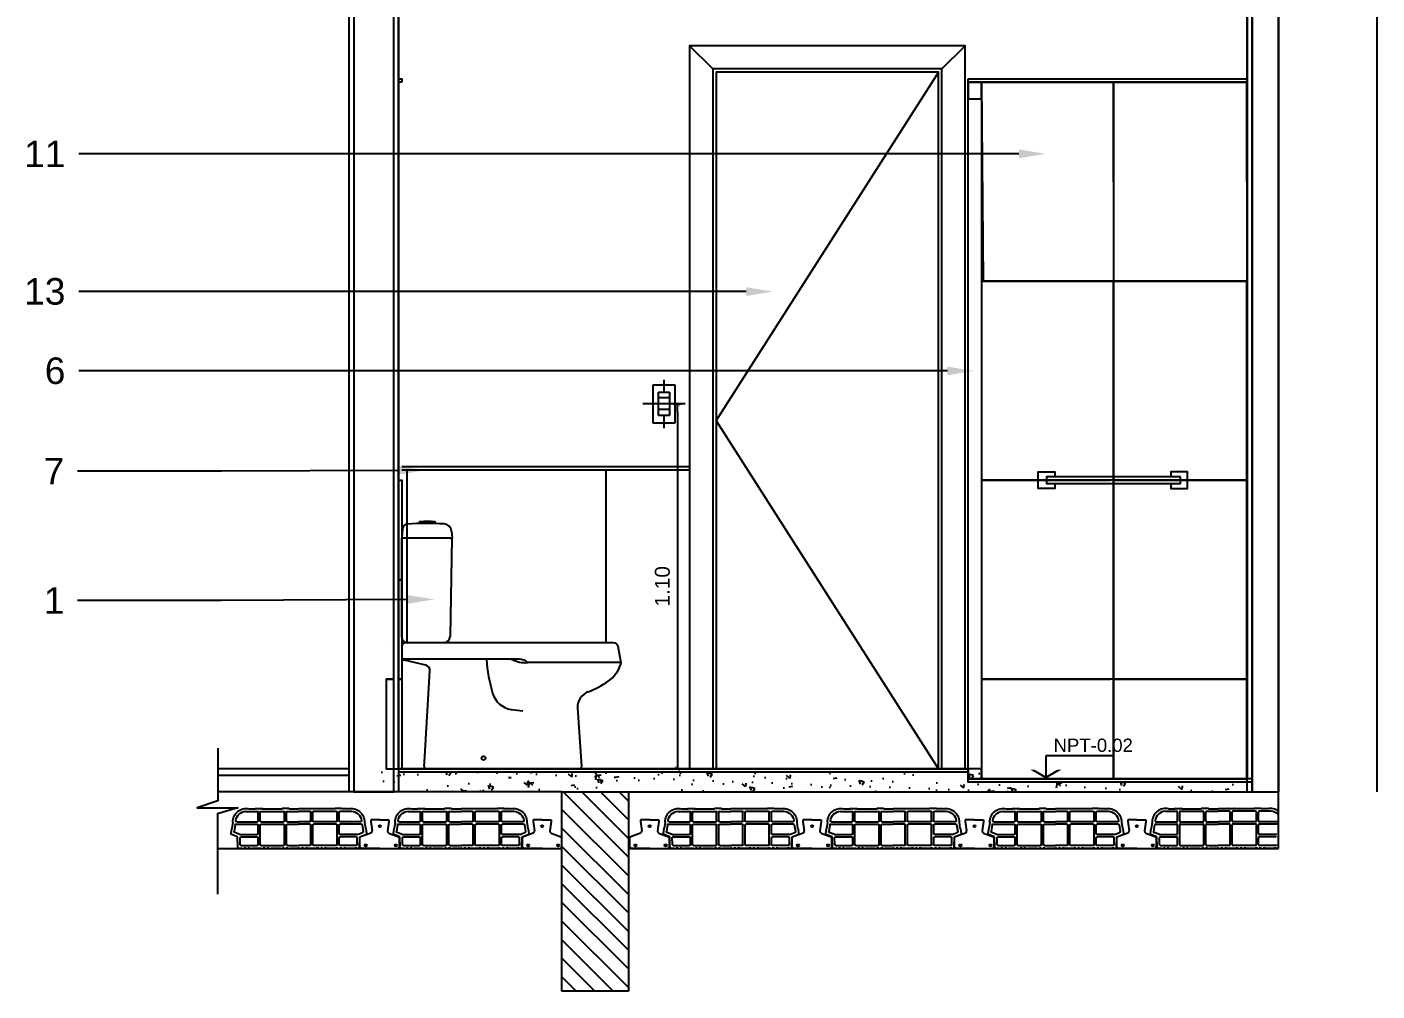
# Model space of a CAD drawing. Header units: metres. Extents: x 198 to 412, y -54 to 17.
# Drawn here: x 249.593 to 253.662, y -14.779 to -11.872 of the extents above; entities that cross this region are included whole.
import ezdxf
from ezdxf import colors
from ezdxf.entities.mleader import LeaderData, LeaderLine
from ezdxf.math import Vec2, Vec3

# ---------------------------------------------------------------- set-up
doc = ezdxf.new("R2010")
doc.units = ezdxf.units.M
doc.header["$LTSCALE"] = 10
doc.linetypes.add('DASHED2', pattern=[0.375, 0.25, -0.125])
doc.linetypes.add('HIDDEN', pattern=[0.375, 0.25, -0.125])
for name, color, linetype in [('01', 1, 'Continuous'), ('02', 2, 'Continuous'), ('1_MUROS', 6, 'Continuous'), ('25-TXT', 2, 'Continuous'), ('A- Hatch Hormigon', 255, 'Continuous'), ('A-ABERTURAS', 2, 'Continuous'), ('A-MUROS', 6, 'Continuous'), ('A-PISOS', 1, 'Continuous'), ('A-Revoques', 1, 'Continuous'), ('A-TEXTOS', 2, 'Continuous'), ('Corte t', 2, 'Continuous'), ('ELECTRICIDAD-P-T', 8, 'HIDDEN'), ('HT-253', 253, 'Continuous'), ('Losa rap sapito', 251, 'Continuous'), ('piso', 1, 'Continuous'), ('Sanitarios', 2, 'Continuous'), ('TCOTA', 1, 'Continuous'), ('TM-REVEST', 252, 'Continuous'), ('TM-REVOQUE', 2, 'Continuous')]:
    doc.layers.add(name, color=color, linetype=linetype)
doc.styles.add('ARIAL', font='arial.ttf')
doc.dimstyles.new('ST-COTA-25', dxfattribs={"dimscale": 0.25, "dimtxt": 0.18, "dimasz": 0.1, "dimexe": 0.18, "dimexo": 0.0625, "dimgap": 0.09, "dimtad": 1, "dimzin": 4, "dimdsep": 46, "dimtxsty": 'ARIAL', "dimblk1": 'COTA_N', "dimblk2": 'COTA_N', "dimsah": 1, "dimcen": 0.09, "dimclrd": 8, "dimclre": 8, "dimclrt": 1, "dimadec": 0, "dimazin": 0, "dimtfac": 1, "dimtix": 1, "dimtmove": 0, "dimatfit": 3, "dimldrblk": 'COTA_N', "dimfxl": 0.18, "dimtolj": 1, "dimtzin": 0, "dimarcsym": 0})

# ---------------------------------------------------------------- blocks, each defined once
blk = doc.blocks.new('VIGUETA NUEVA')
at = {"layer": '02'}
for p, q in [((852.3054, 1549.6661), (852.2767, 1549.6661)), ((852.2767, 1549.6661), (852.2767, 1549.6611)), ((852.2767, 1549.6611), (852.2809, 1549.6312)), ((852.3054, 1549.6661), (852.3342, 1549.6661)), ((852.3342, 1549.6611), (852.3299, 1549.6312)), ((852.3342, 1549.6661), (852.3342, 1549.6611)), ((852.2769, 1549.6243), (852.2429, 1549.6111)), ((852.2429, 1549.5811), (852.2429, 1549.6111)), ((852.3339, 1549.6243), (852.3679, 1549.6111)), ((852.3679, 1549.5811), (852.3679, 1549.6111)), ((852.2429, 1549.5811), (852.2479, 1549.5761)), ((852.3054, 1549.5761), (852.2479, 1549.5761)), ((852.3054, 1549.5761), (852.3629, 1549.5761)), ((852.3679, 1549.5811), (852.3629, 1549.5761))]:
    blk.add_line(p, q, dxfattribs=at)
for centre, start, end in [((852.2739, 1549.6307), 294.8533, 4.4381), ((852.3369, 1549.6307), 175.5619, 245.1467)]:
    blk.add_arc(centre, 0.00704, start, end, dxfattribs=at)
blk = doc.blocks.new('VIGUETA NUEVA1')
at = {"layer": 'piso'}
for centre in [(0, -0.02), (-0.0444, -0.0805), (0.0504, -0.0805)]:
    blk.add_circle(centre, 0.00324, dxfattribs=at)
at = {"layer": '1_MUROS'}
blk.add_blockref('VIGUETA NUEVA', (-852.3054, -1549.6661), dxfattribs=at)
blk = doc.blocks.new('Losa rap zapito')
at = {"layer": 'Losa rap sapito'}
for p, q in [((283.7813, -291.7641), (283.8003, -291.7641)), ((283.8012, -291.7632), (283.8205, -291.7632)), ((283.8215, -291.7641), (283.8806, -291.7641)), ((283.9008, -291.7632), (283.8815, -291.7632)), ((283.9018, -291.7641), (283.9304, -291.7641)), ((283.959, -291.7641), (283.9304, -291.7641)), ((283.9599, -291.7632), (283.9792, -291.7632)), ((284.0393, -291.7641), (283.9802, -291.7641)), ((284.0595, -291.7632), (284.0402, -291.7632)), ((284.0795, -291.7641), (284.0605, -291.7641)), ((283.732, -291.8042), (283.7293, -291.8235)), ((283.7422, -291.8103), (283.8051, -291.8103)), ((283.7437, -291.8035), (283.8051, -291.8035)), ((283.7534, -291.8103), (283.8051, -291.8103)), ((283.7711, -291.7719), (283.8051, -291.7719)), ((283.808, -291.8006), (283.808, -291.7747)), ((283.8147, -291.8006), (283.8147, -291.7747)), ((283.8176, -291.7719), (283.8844, -291.7719)), ((283.8176, -291.8035), (283.8844, -291.8035)), ((283.8176, -291.8103), (283.8844, -291.8103)), ((283.8873, -291.8006), (283.8873, -291.7747)), ((283.8941, -291.8006), (283.8941, -291.7747)), ((283.897, -291.7719), (283.9304, -291.7719)), ((283.897, -291.8035), (283.9304, -291.8035)), ((283.897, -291.8103), (283.9304, -291.8103)), ((283.9638, -291.7719), (283.9304, -291.7719)), ((283.9638, -291.8035), (283.9304, -291.8035)), ((283.9638, -291.8103), (283.9304, -291.8103)), ((283.9667, -291.8006), (283.9667, -291.7747)), ((283.9734, -291.8006), (283.9734, -291.7747)), ((284.0431, -291.7719), (283.9763, -291.7719)), ((284.0431, -291.8035), (283.9763, -291.8035)), ((284.0431, -291.8103), (283.9763, -291.8103)), ((284.046, -291.8006), (284.046, -291.7747)), ((284.0527, -291.8006), (284.0527, -291.7747)), ((284.0896, -291.7719), (284.0556, -291.7719)), ((284.117, -291.8035), (284.0556, -291.8035)), ((284.1186, -291.8103), (284.0556, -291.8103)), ((284.1073, -291.8103), (284.0556, -291.8103)), ((284.1287, -291.8042), (284.1314, -291.8235)), ((283.7282, -291.8243), (283.7262, -291.8386)), ((283.7459, -291.8484), (283.728, -291.8417)), ((283.7394, -291.8124), (283.7357, -291.8329)), ((283.7534, -291.842), (283.7376, -291.836)), ((283.7466, -291.8799), (283.7459, -291.8484)), ((283.7534, -291.842), (283.8051, -291.842)), ((283.7542, -291.8721), (283.7536, -291.851)), ((283.7565, -291.8487), (283.8051, -291.8487)), ((283.808, -291.8391), (283.808, -291.8132)), ((283.808, -291.8721), (283.808, -291.8516)), ((283.8147, -291.8721), (283.8147, -291.8132)), ((283.8873, -291.8721), (283.8873, -291.8132)), ((283.8941, -291.8721), (283.8941, -291.8132)), ((283.9667, -291.8721), (283.9667, -291.8132)), ((283.9734, -291.8721), (283.9734, -291.8132)), ((284.046, -291.8721), (284.046, -291.8132)), ((284.0527, -291.8391), (284.0527, -291.8132)), ((284.0527, -291.8721), (284.0527, -291.8516)), ((284.1073, -291.842), (284.0556, -291.842)), ((284.1043, -291.8487), (284.0556, -291.8487)), ((284.1066, -291.8721), (284.1071, -291.851)), ((284.1073, -291.842), (284.1232, -291.836)), ((284.1141, -291.8799), (284.1149, -291.8484)), ((284.1149, -291.8484), (284.1327, -291.8417)), ((284.1214, -291.8124), (284.125, -291.8329)), ((284.1325, -291.8243), (284.1346, -291.8386)), ((283.7541, -291.8836), (283.7504, -291.8836)), ((283.7541, -291.8836), (283.7516, -291.8836)), ((283.7541, -291.8836), (283.7516, -291.8836)), ((283.7541, -291.8836), (283.7541, -291.8827)), ((283.7541, -291.8827), (283.7598, -291.8827)), ((283.7571, -291.8749), (283.8051, -291.8749)), ((283.7598, -291.8836), (283.7598, -291.8827)), ((283.7598, -291.8836), (283.7656, -291.8836)), ((283.7714, -291.8827), (283.7656, -291.8827)), ((283.7656, -291.8836), (283.7656, -291.8827)), ((283.7714, -291.8836), (283.7714, -291.8827)), ((283.7714, -291.8836), (283.7772, -291.8836)), ((283.7772, -291.8836), (283.7772, -291.8827)), ((283.783, -291.8827), (283.7772, -291.8827)), ((283.783, -291.8836), (283.783, -291.8827)), ((283.783, -291.8836), (283.7887, -291.8836)), ((283.7887, -291.8836), (283.7887, -291.8827)), ((283.7887, -291.8827), (283.7945, -291.8827)), ((283.7945, -291.8836), (283.7945, -291.8827)), ((283.8003, -291.8836), (283.7945, -291.8836)), ((283.8003, -291.8827), (283.8061, -291.8827)), ((283.8003, -291.8836), (283.8003, -291.8827)), ((283.8061, -291.8836), (283.8061, -291.8827)), ((283.8119, -291.8836), (283.8061, -291.8836)), ((283.8119, -291.8827), (283.8176, -291.8827)), ((283.8119, -291.8836), (283.8119, -291.8827)), ((283.8119, -291.8827), (283.8176, -291.8827)), ((283.8176, -291.8749), (283.8844, -291.8749)), ((283.8176, -291.8836), (283.8176, -291.8827)), ((283.8176, -291.8836), (283.8234, -291.8836)), ((283.8292, -291.8827), (283.8234, -291.8827)), ((283.8234, -291.8836), (283.8234, -291.8827)), ((283.8292, -291.8836), (283.8292, -291.8827)), ((283.8292, -291.8836), (283.835, -291.8836)), ((283.835, -291.8836), (283.835, -291.8827)), ((283.8408, -291.8827), (283.835, -291.8827)), ((283.8408, -291.8836), (283.8408, -291.8827)), ((283.8408, -291.8836), (283.8465, -291.8836)), ((283.8465, -291.8836), (283.8465, -291.8827)), ((283.8465, -291.8827), (283.8523, -291.8827)), ((283.8523, -291.8836), (283.8523, -291.8827)), ((283.8581, -291.8836), (283.8523, -291.8836)), ((283.8581, -291.8827), (283.8639, -291.8827)), ((283.8581, -291.8836), (283.8581, -291.8827)), ((283.8639, -291.8836), (283.8639, -291.8827)), ((283.8697, -291.8836), (283.8639, -291.8836)), ((283.8697, -291.8827), (283.8755, -291.8827)), ((283.8697, -291.8836), (283.8697, -291.8827)), ((283.8697, -291.8827), (283.8755, -291.8827)), ((283.8755, -291.8836), (283.8755, -291.8827)), ((283.8755, -291.8836), (283.8812, -291.8836)), ((283.887, -291.8827), (283.8812, -291.8827)), ((283.8812, -291.8836), (283.8812, -291.8827)), ((283.887, -291.8836), (283.887, -291.8827)), ((283.887, -291.8836), (283.8928, -291.8836)), ((283.8928, -291.8836), (283.8928, -291.8827)), ((283.8986, -291.8827), (283.8928, -291.8827)), ((283.897, -291.8749), (283.9304, -291.8749)), ((283.8986, -291.8836), (283.8986, -291.8827)), ((283.8986, -291.8836), (283.9044, -291.8836)), ((283.9044, -291.8836), (283.9044, -291.8827)), ((283.9044, -291.8827), (283.9101, -291.8827)), ((283.9101, -291.8836), (283.9101, -291.8827)), ((283.9159, -291.8836), (283.9101, -291.8836)), ((283.9159, -291.8827), (283.9217, -291.8827)), ((283.9159, -291.8836), (283.9159, -291.8827)), ((283.9217, -291.8836), (283.9217, -291.8827)), ((283.9275, -291.8836), (283.9217, -291.8836)), ((283.9275, -291.8836), (283.9275, -291.8827)), ((283.9275, -291.8827), (283.9304, -291.8827)), ((283.9638, -291.8749), (283.9304, -291.8749)), ((283.9333, -291.8827), (283.9304, -291.8827)), ((283.9333, -291.8836), (283.9333, -291.8827)), ((283.9333, -291.8836), (283.939, -291.8836)), ((283.9448, -291.8827), (283.939, -291.8827)), ((283.939, -291.8836), (283.939, -291.8827)), ((283.9448, -291.8836), (283.9448, -291.8827)), ((283.9448, -291.8836), (283.9506, -291.8836)), ((283.9506, -291.8836), (283.9506, -291.8827)), ((283.9564, -291.8827), (283.9506, -291.8827)), ((283.9564, -291.8836), (283.9564, -291.8827)), ((283.9622, -291.8836), (283.9564, -291.8836)), ((283.9622, -291.8836), (283.9622, -291.8827)), ((283.9622, -291.8827), (283.9679, -291.8827)), ((283.9679, -291.8836), (283.9679, -291.8827)), ((283.9737, -291.8836), (283.9679, -291.8836)), ((283.9737, -291.8827), (283.9795, -291.8827)), ((283.9737, -291.8836), (283.9737, -291.8827)), ((284.0431, -291.8749), (283.9763, -291.8749)), ((283.9795, -291.8836), (283.9795, -291.8827)), ((283.9853, -291.8836), (283.9795, -291.8836)), ((283.9911, -291.8827), (283.9853, -291.8827)), ((283.9853, -291.8836), (283.9853, -291.8827)), ((283.9911, -291.8827), (283.9853, -291.8827)), ((283.9911, -291.8836), (283.9911, -291.8827)), ((283.9911, -291.8836), (283.9968, -291.8836)), ((284.0026, -291.8827), (283.9968, -291.8827)), ((283.9968, -291.8836), (283.9968, -291.8827)), ((284.0026, -291.8836), (284.0026, -291.8827)), ((284.0026, -291.8836), (284.0084, -291.8836)), ((284.0084, -291.8836), (284.0084, -291.8827)), ((284.0142, -291.8827), (284.0084, -291.8827)), ((284.0142, -291.8836), (284.0142, -291.8827)), ((284.02, -291.8836), (284.0142, -291.8836)), ((284.02, -291.8836), (284.02, -291.8827)), ((284.02, -291.8827), (284.0258, -291.8827)), ((284.0258, -291.8836), (284.0258, -291.8827)), ((284.0315, -291.8836), (284.0258, -291.8836)), ((284.0315, -291.8827), (284.0373, -291.8827)), ((284.0315, -291.8836), (284.0315, -291.8827)), ((284.0373, -291.8836), (284.0373, -291.8827)), ((284.0431, -291.8836), (284.0373, -291.8836)), ((284.0489, -291.8827), (284.0431, -291.8827)), ((284.0431, -291.8836), (284.0431, -291.8827)), ((284.0489, -291.8827), (284.0431, -291.8827)), ((284.0489, -291.8836), (284.0489, -291.8827)), ((284.0489, -291.8836), (284.0547, -291.8836)), ((284.0604, -291.8827), (284.0547, -291.8827)), ((284.0547, -291.8836), (284.0547, -291.8827)), ((284.1037, -291.8749), (284.0556, -291.8749)), ((284.0604, -291.8836), (284.0604, -291.8827)), ((284.0604, -291.8836), (284.0662, -291.8836)), ((284.0662, -291.8836), (284.0662, -291.8827)), ((284.072, -291.8827), (284.0662, -291.8827)), ((284.072, -291.8836), (284.072, -291.8827)), ((284.0778, -291.8836), (284.072, -291.8836)), ((284.0778, -291.8836), (284.0778, -291.8827)), ((284.0778, -291.8827), (284.0836, -291.8827)), ((284.0836, -291.8836), (284.0836, -291.8827)), ((284.0893, -291.8836), (284.0836, -291.8836)), ((284.0893, -291.8827), (284.0951, -291.8827)), ((284.0893, -291.8836), (284.0893, -291.8827)), ((284.0951, -291.8836), (284.0951, -291.8827)), ((284.1009, -291.8836), (284.0951, -291.8836)), ((284.1009, -291.8836), (284.1009, -291.8827)), ((284.1067, -291.8827), (284.1009, -291.8827)), ((284.1067, -291.8836), (284.1067, -291.8827)), ((284.1067, -291.8836), (284.1092, -291.8836)), ((284.1067, -291.8836), (284.1092, -291.8836)), ((284.1067, -291.8836), (284.1103, -291.8836))]:
    blk.add_line(p, q, dxfattribs=at)
for centre, radius, start, end in [((283.7724, -291.8035), 0.0404, 77.2971, 181.0135), ((283.8012, -291.7641), 0.000963, 90, 180), ((283.8205, -291.7641), 0.000963, 0, 90), ((283.8815, -291.7641), 0.000963, 90, 180), ((283.9008, -291.7641), 0.000963, 0, 90), ((283.9599, -291.7641), 0.000963, 90, 180), ((283.9792, -291.7641), 0.000963, 0, 90), ((284.0402, -291.7641), 0.000963, 90, 180), ((284.0595, -291.7641), 0.000963, 0, 90), ((284.0883, -291.8035), 0.0404, 358.9865, 102.7029), ((283.7422, -291.8132), 0.00289, 90, 165.2593), ((283.7724, -291.8035), 0.0317, 92.259, 174.7894), ((283.7437, -291.8006), 0.00289, 180.2316, 270), ((283.8051, -291.7747), 0.00289, 0, 90), ((283.8051, -291.8006), 0.00289, 270, 0), ((283.8051, -291.8132), 0.00289, 0, 90), ((283.8176, -291.7747), 0.00289, 90, 180), ((283.8176, -291.8006), 0.00289, 180, 270), ((283.8176, -291.8132), 0.00289, 90, 180), ((283.8844, -291.7747), 0.00289, 0, 90), ((283.8844, -291.8006), 0.00289, 270, 0), ((283.8844, -291.8132), 0.00289, 0, 90), ((283.897, -291.7747), 0.00289, 90, 180), ((283.897, -291.8006), 0.00289, 180, 270), ((283.897, -291.8132), 0.00289, 90, 180), ((283.9638, -291.7747), 0.00289, 0, 90), ((283.9638, -291.8006), 0.00289, 270, 0), ((283.9638, -291.8132), 0.00289, 0, 90), ((283.9763, -291.7747), 0.00289, 90, 180), ((283.9763, -291.8006), 0.00289, 180, 270), ((283.9763, -291.8132), 0.00289, 90, 180), ((284.0431, -291.7747), 0.00289, 0, 90), ((284.0431, -291.8006), 0.00289, 270, 0), ((284.0431, -291.8132), 0.00289, 0, 90), ((284.0556, -291.7747), 0.00289, 90, 180), ((284.0556, -291.8006), 0.00289, 180, 270), ((284.0556, -291.8132), 0.00289, 90, 180), ((284.0883, -291.8035), 0.0317, 5.2106, 87.741), ((284.117, -291.8006), 0.00289, 270, 359.7684), ((284.1186, -291.8132), 0.00289, 14.7407, 90), ((283.729, -291.839), 0.00289, 171.8699, 249.444), ((283.7292, -291.8244), 0.000963, 81.8699, 171.8699), ((283.7386, -291.8333), 0.00289, 171.8699, 249.444), ((283.7565, -291.8516), 0.00289, 90, 168.5947), ((283.8051, -291.8391), 0.00289, 270, 0), ((283.8051, -291.8516), 0.00289, 0, 90), ((284.0556, -291.8391), 0.00289, 180, 270), ((284.0556, -291.8516), 0.00289, 90, 180), ((284.1043, -291.8516), 0.00289, 11.4053, 90), ((284.1222, -291.8333), 0.00289, 290.556, 8.1301), ((284.1316, -291.8244), 0.000963, 8.1301, 98.1301), ((284.1317, -291.839), 0.00289, 290.556, 8.1301), ((283.7505, -291.8797), 0.0039, 182.4799, 268.1248), ((283.7571, -291.8721), 0.00289, 180, 271.41), ((283.8051, -291.8721), 0.00289, 270, 0), ((283.8176, -291.8721), 0.00289, 180, 270), ((283.8844, -291.8721), 0.00289, 270, 0), ((283.897, -291.8721), 0.00289, 180, 270), ((283.9638, -291.8721), 0.00289, 270, 0), ((283.9763, -291.8721), 0.00289, 180, 270), ((284.0431, -291.8721), 0.00289, 270, 0), ((284.0556, -291.8721), 0.00289, 180, 270), ((284.1037, -291.8721), 0.00289, 268.59, 0), ((284.1102, -291.8797), 0.0039, 271.8752, 357.5201)]:
    blk.add_arc(centre, radius, start, end, dxfattribs=at)
blk = doc.blocks.new('DADAAAA')
at = {"ltscale": 0.143874}
blk.add_line((536.6031, 11749.3955, 0), (536.6008, 11749.3668, 0), dxfattribs=at)
at = {"ltscale": 0.016707}
blk.add_line((536.6538, 11749.4111, 0), (536.6538, 11749.4144, 0), dxfattribs=at)
at = {"ltscale": 0.017205}
blk.add_line((536.7018, 11749.411, 0), (536.7018, 11749.4144, 0), dxfattribs=at)
at = {"ltscale": 0.102877}
blk.add_line((536.7503, 11749.3882, 0), (536.7523, 11749.3678, 0), dxfattribs=at)
for p, q in [((536.6008, 11749.0681, 0), (536.6008, 11749.3668, 0)), ((536.7514, 11749.3668, 0), (536.6008, 11749.3668, 0)), ((536.7514, 11749.3668, 0), (536.7462, 11749.0703, 0)), ((537.2387, 11749.0516, 0), (536.611, 11749.0516, 0)), ((536.7272, 11749.0517, 0), (536.6173, 11749.0517, 0)), ((536.9545, 11749.0016, 0), (536.6034, 11749.0016, 0)), ((537.261, 11748.9916, 0), (536.981, 11748.9916, 0)), ((536.6688, 11748.6919, 0), (536.6856, 11748.9671, 0)), ((537.1301, 11748.8556, 0), (537.1425, 11748.678, 0)), ((537.1365, 11748.6716, 0), (536.675, 11748.6716, 0))]:
    blk.add_line(p, q)
at = {"ltscale": 0.01772}
blk.add_line((536.7479, 11749.3668, 0), (536.7514, 11749.3668, 0), dxfattribs=at)
at = {"ltscale": 0.00015}
blk.add_line((536.7511, 11749.3567, 0), (536.7511, 11749.3567, 0), dxfattribs=at)
at = {"ltscale": 0.165352}
blk.add_line((536.601, 11749.0416, 0), (536.601, 11749.0085, 0), dxfattribs=at)
at = {"ltscale": 0.224859}
blk.add_line((537.2611, 11748.9961, 0), (537.2525, 11749.0402, 0), dxfattribs=at)
at = {"ltscale": 0.331632}
blk.add_line((536.6733, 11748.9837, 0), (536.6087, 11748.9988, 0), dxfattribs=at)
at = {"ltscale": 0.004861}
blk.add_line((537.2619, 11748.9916, 0), (537.261, 11748.9916, 0), dxfattribs=at)
at = {"ltscale": 0.023054}
blk.add_line((537.2619, 11748.9916, 0), (537.2611, 11748.9961, 0), dxfattribs=at)
at = {"ltscale": 0.064816}
blk.add_line((536.668, 11748.679, 0), (536.6688, 11748.6919, 0), dxfattribs=at)
blk.add_circle((536.847, 11748.7037, 0), 0.00591)
for centre, radius, start, end in [((536.6181, 11749.3941, 0), 0.015, 93.9281, 174.525), ((536.6763, 11748.5019, 0), 0.9093, 86.7422, 93.7394), ((536.6558, 11749.4144, 0), 0.002, 91.3801, 180), ((536.6778, 11748.5012, 0), 0.9155, 90, 91.3801), ((536.6778, 11748.5012, 0), 0.9155, 88.6199, 90), ((536.6998, 11749.4144, 0), 0.002, 0, 88.6199), ((536.7266, 11749.3859, 0), 0.0238, 5.5662, 86.7422), ((536.7514, 11749.3677, 0), 0.000878, 269.267, 4.8776), ((536.6173, 11749.0681, 0), 0.0164, 180, 270), ((536.7272, 11749.0707, 0), 0.019, 270, 358.933), ((536.611, 11749.0416, 0), 0.01, 90, 180), ((537.2387, 11749.0376, 0), 0.014, 11, 90), ((536.611, 11749.0085, 0), 0.01, 180, 256.8268), ((536.6696, 11748.9681, 0), 0.016, 356.5, 76.8268), ((537.3051, 11749.0295, 0), 0.45, 183.5596, 196.8342), ((536.9749, 11749.0914, 0), 0.1, 243.9194, 273.4607), ((536.9545, 11748.9616, 0), 0.04, 48.5904, 90), ((537.1653, 11749.0176, 0), 0.1, 305.047, 342.3298), ((537.2434, 11748.9927, 0), 0.018, 342.3298, 11), ((537.0648, 11749.1608, 0), 0.275, 290.7823, 305.047), ((536.9414, 11748.9195, 0), 0.07, 196.8342, 260.8672), ((537.1801, 11748.857, 0), 0.05, 110.7823, 181.6005), ((536.9779, 11749.1465, 0), 0.3, 260.8672, 267.7156), ((536.675, 11748.6786, 0), 0.007, 176.5, 270), ((537.1365, 11748.6776, 0), 0.006, 270, 4)]:
    blk.add_arc(centre, radius, start, end)
blk = doc.blocks.new('ELEC-PUNTO')
at = {"layer": 'ELECTRICIDAD-P-T', "ltscale": 0.05}
for p, q in [((0, 0.1014), (0, 0.0543)), ((-0.0179, 0.0543), (-0.0179, 0.0207)), ((-0.0007, 0.0543), (-0.0007, 0.0207)), ((0.0171, 0.0543), (0.0171, 0.0207)), ((-0.073, 0.0375), (-0.035, 0.0375)), ((0, 0.0207), (0, -0.0264)), ((0.035, 0.0375), (0.073, 0.0375))]:
    blk.add_line(p, q, dxfattribs=at)
for points in [[(-0.0575, 0.07), (0.0575, 0.07), (0.0575, 0.005), (-0.0575, 0.005)], [(-0.035, 0.0543), (0.035, 0.0543), (0.035, 0.0207), (-0.035, 0.0207)]]:
    blk.add_lwpolyline(points, close=True, dxfattribs=at)
blk = doc.blocks.new('N-NIV-CO')
for p, q in [((1.032, 0.343), (0, 0.343)), ((0, 0.343), (0, 0))]:
    blk.add_line(p, q)
for points in [[(-0.233, 0.135), (-0.167, 0.135), (0, 0), (0, 0.038)], [(0.233, 0.135), (0.167, 0.135), (0, 0), (0, 0.038)]]:
    blk.add_solid(points)
at = {"style": 'ARIAL'}
for tag, p in [('COTA', (0.116, 0.405)), ('NPT', (0.288, 0.049))]:
    blk.add_attdef(tag, p, '', height=0.2, dxfattribs=at)
blk = doc.blocks.new('COTA_N')
for p, q in [((-1, 0), (0, 0)), ((0, 0.5), (0, -0.5))]:
    blk.add_line(p, q)
at = {"color": 3, "const_width": 0.065}
blk.add_lwpolyline([(0.14, 0.14), (0.28, 0.28), (0, 0), (-0.14, -0.14), (-0.28, -0.28)], dxfattribs=at)
blk = doc.blocks.new('*D461')
at = {"layer": 'Defpoints', "color": 0, "transparency": 16777216}
for p in [(251.5765, -13.0088), (251.5534, -14.1088), (251.5714, -14.1088)]:
    blk.add_point(p, dxfattribs=at)
at = {"layer": 'TCOTA', "color": 8, "lineweight": -2, "transparency": 16777216}
for p, q in [((251.5609, -13.0088), (251.5084, -13.0088)), ((251.5534, -13.0338), (251.5534, -14.0838)), ((251.5558, -14.1088), (251.5084, -14.1088))]:
    blk.add_line(p, q, dxfattribs=at)
at = {"layer": 'TCOTA', "color": 8, "lineweight": -2, "transparency": 16777216, "xscale": 0.025, "yscale": 0.025, "zscale": 0.025}
for p, rotation in [((251.5534, -13.0088), 90), ((251.5534, -14.1088), 270)]:
    blk.add_blockref('COTA_N', p, dxfattribs=dict(at, rotation=rotation))
at = {"layer": 'TCOTA', "color": 1, "transparency": 16777216, "insert": (251.508, -13.5588), "char_height": 0.045, "attachment_point": 5, "rotation": 90, "style": 'ARIAL'}
blk.add_mtext('\\A1;1.10', dxfattribs=at)

msp = doc.modelspace()

# ---------------------------------------------------------------- hatches: boundary and pattern name
at = {"layer": 'A- Hatch Hormigon'}
h = msp.add_hatch(dxfattribs=at)
h.set_pattern_fill('ANSI31', color=256, scale=0.0125, angle=-90, style=0)
h.set_pattern_definition([(315, (-286.13939, -11784.159234), (0.02806330038, 0.02806330038), [])])
h.paths.add_polyline_path([(260.206, -14.7788), (260.406, -14.7788), (260.406, -14.1788), (260.206, -14.1788)])
h.paths.add_polyline_path([(254.9555, -14.7788), (255.1555, -14.7788), (255.1555, -14.1788), (254.9555, -14.1788)])
h.paths.add_polyline_path([(251.2053, -14.7788), (251.4053, -14.7788), (251.4053, -14.1788), (251.2053, -14.1788)])
h.paths.add_polyline_path([(260.206, -11.2088), (260.406, -11.2088), (260.406, -10.6088), (260.206, -10.6088)])
h.paths.add_polyline_path([(254.9555, -11.2088), (255.1555, -11.2088), (255.1555, -10.6088), (254.9555, -10.6088)])
h.paths.add_polyline_path([(251.2053, -11.2088), (251.4053, -11.2088), (251.4053, -10.6088), (251.2053, -10.6088)])
at = {"layer": 'HT-253'}
h = msp.add_hatch(dxfattribs=at)
h.set_pattern_fill('AR-CONC', color=256, scale=0.0007, angle=90)
h.set_pattern_definition([(140, (-282.94766, -11785.37572), (0.0111573599, 0.1275292683), [0.013335, -0.146685]), (85, (-282.94766, -11785.37572), (-0.1337397917, -0.024670395), [0.010668, -0.1173484089]), (190.4514447, (-282.94673, -11785.36509), (-0.1225824263, 0.102858873), [0.0113330062, -0.1246631712]), (136.1842, (-282.98322, -11785.37572), (0.0294296296, 0.1897553286), [0.0200025, -0.2200275]), (186.6355576, (-282.98077, -11785.3599), (-0.1731982872, 0.1661828938), [0.0169995162, -0.1869949257]), (81.1841512, (-282.98322, -11785.37572), (-0.1731982872, 0.166182894), [0.016001977, -0.1760218123]), (111, (-282.97433, -11785.35794), (0.0715856387, 0.1061300739), [0.013335, -0.146685]), (56, (-282.97433, -11785.35794), (-0.1289315763, 0.0432614198), [0.010668, -0.117348]), (161.451445, (-282.96837, -11785.34909), (-0.0573459382, 0.1493914935), [0.0113330062, -0.1246629563]), (127.5, (-282.947663, -11785.375717), (-0.05918852721, 0.00216202228), [0, -0.1159256, 0, -0.119126, 0, -0.1177925]), (97.5, (-282.94766, -11785.37572), (-0.07012640237, 0.04677376376), [0, -0.0679196, 0, -0.1132586, 0, -0.0448945]), (57.5, (-282.947663, -11785.415367), (0.0040101208, 0.09491341662), [0, -0.04445, 0, -0.138684, 0, -0.184023]), (47.5, (-282.94766, -11785.43315), (-0.0177985437, 0.10369042697), [0, -0.057785, 0, -0.0921004, 0, -0.130683])])
h.paths.add_polyline_path([(250.6054, -14.1188), (252.4701, -14.1188), (252.4701, -14.1388), (252.4701, -14.1488), (253.2851, -14.1488), (253.2851, -14.1788), (251.9637, -14.1788), (251.7637, -14.1788), (250.6054, -14.1788)])

# ---------------------------------------------------------------- linework, layer by layer
at = {"color": 2}
for p, q in [((250.5627, -14.1088), (250.1679, -14.1088)), ((250.7127, -14.1088), (252.4301, -14.1088)), ((252.4301, -14.1088), (252.4301, -14.1388)), ((252.4301, -14.1388), (253.2654, -14.1388))]:
    msp.add_line(p, q, dxfattribs=at)
at = {"color": 5}
for p, q in [((251.2053, -14.1788), (250.1679, -14.1788)), ((251.2053, -14.7788), (251.2053, -14.1788)), ((251.2053, -14.1788), (251.4053, -14.1788)), ((251.4053, -14.1788), (251.4053, -14.7788)), ((251.4053, -14.1788), (253.3654, -14.1788)), ((253.3654, -14.3488), (253.3654, -14.1788)), ((250.1673, -14.3488), (251.2053, -14.3488)), ((251.4053, -14.3488), (253.3654, -14.3488)), ((251.4053, -14.7788), (251.2053, -14.7788))]:
    msp.add_line(p, q, dxfattribs=at)
at = {"layer": '01'}
for p, q in [((252.4301, -12.0288), (253.2701, -12.0288)), ((252.4301, -12.0388), (253.2701, -12.0388))]:
    msp.add_line(p, q, dxfattribs=at)
for points in [[(252.691, -13.2488), (252.691, -13.2638), (252.641, -13.2638), (252.641, -13.2138), (252.691, -13.2138), (252.691, -13.2288)], [(253.041, -13.2488), (253.041, -13.2638), (253.091, -13.2638), (253.091, -13.2138), (253.041, -13.2138), (253.041, -13.2288)]]:
    msp.add_lwpolyline(points, dxfattribs=at)
msp.add_lwpolyline([(253.0692, -13.2288), (252.666, -13.2288), (252.666, -13.2488), (253.0692, -13.2488)], close=True, dxfattribs=at)
at = {"layer": '02', "color": 3}
msp.add_lwpolyline([(250.1679, -14.0462), (250.1679, -14.2055), (250.1054, -14.2262), (250.2286, -14.2262), (250.1673, -14.2448), (250.1673, -14.4871)], dxfattribs=at)
at = {"layer": '25-TXT'}
msp.add_line((252.4301, -12.0388), (252.4301, -12.0288), dxfattribs=at)
at = {"layer": 'A-ABERTURAS', "color": 1}
for p, q in [((251.6601, -11.9988), (251.5901, -11.9288)), ((252.3501, -11.9988), (252.4201, -11.9288))]:
    msp.add_line(p, q, dxfattribs=at)
at = {"layer": 'A-ABERTURAS', "color": 1, "linetype": 'DASHED2'}
for p in [(252.3401, -12.0088), (252.3401, -14.1088)]:
    msp.add_line(p, (251.6701, -13.0588), dxfattribs=at)
at = {"layer": 'A-ABERTURAS', "color": 1}
for points in [[(252.4201, -14.1088), (252.4201, -11.9288), (251.5901, -11.9288), (251.5901, -14.1088)], [(252.3501, -14.1088), (252.3501, -11.9988), (251.6601, -11.9988), (251.6601, -14.1088)], [(252.3401, -14.1088), (252.3401, -12.0088), (251.6701, -12.0088), (251.6701, -14.1088)]]:
    msp.add_lwpolyline(points, dxfattribs=at)
at = {"layer": 'A-ABERTURAS'}
for points in [[(252.4301, -14.1088), (252.4301, -12.0388)], [(252.4701, -12.0388), (252.4701, -14.1088), (252.4301, -14.1088)], [(252.4701, -12.0388), (252.4301, -12.0388), (252.4301, -12.0888), (252.4701, -12.0888), (252.4701, -12.0388)]]:
    msp.add_lwpolyline(points, dxfattribs=at)
at = {"layer": 'A-MUROS'}
for p, q in [((250.6977, -10.7788), (250.6977, -14.1788)), ((253.2851, -10.7788), (253.2851, -14.1788)), ((253.3651, -10.7788), (253.3651, -14.1788)), ((253.6618, -10.7788), (253.6618, -14.1788))]:
    msp.add_line(p, q, dxfattribs=at)
for points in [[(250.698, -14.1788), (250.698, -10.7788), (250.5777, -10.7788), (250.5777, -14.1788), (250.698, -14.1788)], [(253.3654, -14.1788), (253.3654, -10.7788), (253.2854, -10.7788), (253.2854, -14.1788), (253.3654, -14.1788)]]:
    msp.add_lwpolyline(points, close=True, dxfattribs=at)
at = {"layer": 'A-PISOS'}
msp.add_line((250.5627, -14.1288), (250.1679, -14.1288), dxfattribs=at)
for points in [[(253.2851, -14.1388), (252.4301, -14.1388), (252.4301, -14.1088), (250.7127, -14.1088)], [(253.2851, -14.1488), (252.4301, -14.1488), (252.4301, -14.1188), (250.7127, -14.1188)]]:
    msp.add_lwpolyline(points, dxfattribs=at)
at = {"layer": 'A-Revoques'}
for p, q in [((250.5627, -10.7788), (250.5627, -14.1788)), ((250.7127, -10.7788), (250.7127, -14.1788)), ((250.7127, -10.7788), (250.7127, -14.1788)), ((253.2701, -10.7788), (253.2701, -14.1788))]:
    msp.add_line(p, q, dxfattribs=at)
at = {"layer": 'Losa rap sapito'}
for p, q in [((253.0236, -14.237), (253.0575, -14.237)), ((253.0337, -14.2293), (253.0527, -14.2293)), ((253.0537, -14.2284), (253.073, -14.2284)), ((253.0604, -14.2658), (253.0604, -14.2399)), ((253.0672, -14.2658), (253.0672, -14.2399)), ((253.0701, -14.237), (253.1369, -14.237)), ((253.0739, -14.2293), (253.133, -14.2293)), ((253.1533, -14.2284), (253.134, -14.2284)), ((253.1398, -14.2658), (253.1398, -14.2399)), ((253.1465, -14.2658), (253.1465, -14.2399)), ((253.1494, -14.237), (253.1828, -14.237)), ((253.1542, -14.2293), (253.1828, -14.2293)), ((253.2114, -14.2293), (253.1828, -14.2293)), ((253.2162, -14.237), (253.1828, -14.237)), ((253.2124, -14.2284), (253.2316, -14.2284)), ((253.2191, -14.2658), (253.2191, -14.2399)), ((253.2259, -14.2658), (253.2259, -14.2399)), ((253.2956, -14.237), (253.2287, -14.237)), ((253.2917, -14.2293), (253.2326, -14.2293)), ((253.3119, -14.2284), (253.2927, -14.2284)), ((253.2984, -14.2658), (253.2984, -14.2399)), ((253.3052, -14.2658), (253.3052, -14.2399)), ((253.342, -14.237), (253.3081, -14.237)), ((253.3319, -14.2293), (253.3129, -14.2293)), ((252.9845, -14.2694), (252.9817, -14.2886)), ((252.9918, -14.2776), (252.9882, -14.2981)), ((252.9946, -14.2755), (253.0575, -14.2755)), ((252.9962, -14.2687), (253.0575, -14.2687)), ((253.0059, -14.2755), (253.0575, -14.2755)), ((253.0604, -14.3043), (253.0604, -14.2783)), ((253.0672, -14.3372), (253.0672, -14.2783)), ((253.0701, -14.2687), (253.1369, -14.2687)), ((253.0701, -14.2755), (253.1369, -14.2755)), ((253.1398, -14.3372), (253.1398, -14.2783)), ((253.1465, -14.3372), (253.1465, -14.2783)), ((253.1494, -14.2687), (253.1828, -14.2687)), ((253.1494, -14.2755), (253.1828, -14.2755)), ((253.2162, -14.2687), (253.1828, -14.2687)), ((253.2162, -14.2755), (253.1828, -14.2755)), ((253.2191, -14.3372), (253.2191, -14.2783)), ((253.2259, -14.3372), (253.2259, -14.2783)), ((253.2956, -14.2687), (253.2287, -14.2687)), ((253.2956, -14.2755), (253.2287, -14.2755)), ((253.2984, -14.3372), (253.2984, -14.2783)), ((253.3052, -14.3043), (253.3052, -14.2783)), ((253.3654, -14.2687), (253.3081, -14.2687)), ((253.3654, -14.2755), (253.3081, -14.2755)), ((253.3598, -14.2755), (253.3081, -14.2755)), ((252.9806, -14.2895), (252.9786, -14.3038)), ((252.9983, -14.3136), (252.9804, -14.3069)), ((253.0059, -14.3072), (252.99, -14.3012)), ((252.9991, -14.3451), (252.9983, -14.3136)), ((253.0059, -14.3072), (253.0575, -14.3072)), ((253.0066, -14.3373), (253.0061, -14.3162)), ((253.0089, -14.3139), (253.0575, -14.3139)), ((253.0604, -14.3372), (253.0604, -14.3168)), ((253.3052, -14.3372), (253.3052, -14.3168)), ((253.3598, -14.3072), (253.3081, -14.3072)), ((253.3567, -14.3139), (253.3081, -14.3139)), ((253.0065, -14.3488), (253.0029, -14.3488)), ((253.0065, -14.3488), (253.004, -14.3488)), ((253.0065, -14.3488), (253.004, -14.3488)), ((253.0065, -14.3488), (253.0065, -14.3478)), ((253.0065, -14.3478), (253.0123, -14.3478)), ((253.0095, -14.3401), (253.0575, -14.3401)), ((253.0123, -14.3488), (253.0123, -14.3478)), ((253.0123, -14.3488), (253.0181, -14.3488)), ((253.0238, -14.3478), (253.0181, -14.3478)), ((253.0181, -14.3488), (253.0181, -14.3478)), ((253.0238, -14.3488), (253.0238, -14.3478)), ((253.0238, -14.3488), (253.0296, -14.3488)), ((253.0296, -14.3488), (253.0296, -14.3478)), ((253.0354, -14.3478), (253.0296, -14.3478)), ((253.0354, -14.3488), (253.0354, -14.3478)), ((253.0354, -14.3488), (253.0412, -14.3488)), ((253.0412, -14.3488), (253.0412, -14.3478)), ((253.0412, -14.3478), (253.047, -14.3478)), ((253.047, -14.3488), (253.047, -14.3478)), ((253.0527, -14.3488), (253.047, -14.3488)), ((253.0527, -14.3478), (253.0585, -14.3478)), ((253.0527, -14.3488), (253.0527, -14.3478)), ((253.0585, -14.3488), (253.0585, -14.3478)), ((253.0643, -14.3488), (253.0585, -14.3488)), ((253.0643, -14.3478), (253.0701, -14.3478)), ((253.0643, -14.3488), (253.0643, -14.3478)), ((253.0643, -14.3478), (253.0701, -14.3478)), ((253.0701, -14.3401), (253.1369, -14.3401)), ((253.0701, -14.3488), (253.0701, -14.3478)), ((253.0701, -14.3488), (253.0759, -14.3488)), ((253.0816, -14.3478), (253.0759, -14.3478)), ((253.0759, -14.3488), (253.0759, -14.3478)), ((253.0816, -14.3488), (253.0816, -14.3478)), ((253.0816, -14.3488), (253.0874, -14.3488)), ((253.0874, -14.3488), (253.0874, -14.3478)), ((253.0932, -14.3478), (253.0874, -14.3478)), ((253.0932, -14.3488), (253.0932, -14.3478)), ((253.0932, -14.3488), (253.099, -14.3488)), ((253.099, -14.3488), (253.099, -14.3478)), ((253.099, -14.3478), (253.1048, -14.3478)), ((253.1048, -14.3488), (253.1048, -14.3478)), ((253.1106, -14.3488), (253.1048, -14.3488)), ((253.1106, -14.3478), (253.1163, -14.3478)), ((253.1106, -14.3488), (253.1106, -14.3478)), ((253.1163, -14.3488), (253.1163, -14.3478)), ((253.1221, -14.3488), (253.1163, -14.3488)), ((253.1221, -14.3478), (253.1279, -14.3478)), ((253.1221, -14.3488), (253.1221, -14.3478)), ((253.1221, -14.3478), (253.1279, -14.3478)), ((253.1279, -14.3488), (253.1279, -14.3478)), ((253.1279, -14.3488), (253.1337, -14.3488)), ((253.1395, -14.3478), (253.1337, -14.3478)), ((253.1337, -14.3488), (253.1337, -14.3478)), ((253.1395, -14.3488), (253.1395, -14.3478)), ((253.1395, -14.3488), (253.1452, -14.3488)), ((253.1452, -14.3488), (253.1452, -14.3478)), ((253.151, -14.3478), (253.1452, -14.3478)), ((253.1494, -14.3401), (253.1828, -14.3401)), ((253.151, -14.3488), (253.151, -14.3478)), ((253.151, -14.3488), (253.1568, -14.3488)), ((253.1568, -14.3488), (253.1568, -14.3478)), ((253.1568, -14.3478), (253.1626, -14.3478)), ((253.1626, -14.3488), (253.1626, -14.3478)), ((253.1684, -14.3488), (253.1626, -14.3488)), ((253.1684, -14.3478), (253.1741, -14.3478)), ((253.1684, -14.3488), (253.1684, -14.3478)), ((253.1741, -14.3488), (253.1741, -14.3478)), ((253.1799, -14.3488), (253.1741, -14.3488)), ((253.1799, -14.3488), (253.1799, -14.3478)), ((253.1799, -14.3478), (253.1828, -14.3478)), ((253.2162, -14.3401), (253.1828, -14.3401)), ((253.1857, -14.3478), (253.1828, -14.3478)), ((253.1857, -14.3488), (253.1857, -14.3478)), ((253.1857, -14.3488), (253.1915, -14.3488)), ((253.1973, -14.3478), (253.1915, -14.3478)), ((253.1915, -14.3488), (253.1915, -14.3478)), ((253.1973, -14.3488), (253.1973, -14.3478)), ((253.1973, -14.3488), (253.203, -14.3488)), ((253.203, -14.3488), (253.203, -14.3478)), ((253.2088, -14.3478), (253.203, -14.3478)), ((253.2088, -14.3488), (253.2088, -14.3478)), ((253.2146, -14.3488), (253.2088, -14.3488)), ((253.2146, -14.3488), (253.2146, -14.3478)), ((253.2146, -14.3478), (253.2204, -14.3478)), ((253.2204, -14.3488), (253.2204, -14.3478)), ((253.2262, -14.3488), (253.2204, -14.3488)), ((253.2262, -14.3478), (253.2319, -14.3478)), ((253.2262, -14.3488), (253.2262, -14.3478)), ((253.2956, -14.3401), (253.2287, -14.3401)), ((253.2319, -14.3488), (253.2319, -14.3478)), ((253.2377, -14.3488), (253.2319, -14.3488)), ((253.2435, -14.3478), (253.2377, -14.3478)), ((253.2377, -14.3488), (253.2377, -14.3478)), ((253.2435, -14.3478), (253.2377, -14.3478)), ((253.2435, -14.3488), (253.2435, -14.3478)), ((253.2435, -14.3488), (253.2493, -14.3488)), ((253.2551, -14.3478), (253.2493, -14.3478)), ((253.2493, -14.3488), (253.2493, -14.3478)), ((253.2551, -14.3488), (253.2551, -14.3478)), ((253.2551, -14.3488), (253.2609, -14.3488)), ((253.2609, -14.3488), (253.2609, -14.3478)), ((253.2666, -14.3478), (253.2609, -14.3478)), ((253.2666, -14.3488), (253.2666, -14.3478)), ((253.2724, -14.3488), (253.2666, -14.3488)), ((253.2724, -14.3488), (253.2724, -14.3478)), ((253.2724, -14.3478), (253.2782, -14.3478)), ((253.2782, -14.3488), (253.2782, -14.3478)), ((253.284, -14.3488), (253.2782, -14.3488)), ((253.284, -14.3478), (253.2898, -14.3478)), ((253.284, -14.3488), (253.284, -14.3478)), ((253.2898, -14.3488), (253.2898, -14.3478)), ((253.2955, -14.3488), (253.2898, -14.3488)), ((253.3013, -14.3478), (253.2955, -14.3478)), ((253.2955, -14.3488), (253.2955, -14.3478)), ((253.3013, -14.3478), (253.2955, -14.3478)), ((253.3013, -14.3488), (253.3013, -14.3478)), ((253.3013, -14.3488), (253.3071, -14.3488)), ((253.3129, -14.3478), (253.3071, -14.3478)), ((253.3071, -14.3488), (253.3071, -14.3478)), ((253.3561, -14.3401), (253.3081, -14.3401)), ((253.3129, -14.3488), (253.3129, -14.3478)), ((253.3129, -14.3488), (253.3187, -14.3488)), ((253.3187, -14.3488), (253.3187, -14.3478)), ((253.3244, -14.3478), (253.3187, -14.3478)), ((253.3244, -14.3488), (253.3244, -14.3478)), ((253.3302, -14.3488), (253.3244, -14.3488)), ((253.3302, -14.3488), (253.3302, -14.3478)), ((253.3302, -14.3478), (253.336, -14.3478)), ((253.336, -14.3488), (253.336, -14.3478)), ((253.3418, -14.3488), (253.336, -14.3488)), ((253.3418, -14.3478), (253.3476, -14.3478)), ((253.3418, -14.3488), (253.3418, -14.3478)), ((253.3476, -14.3488), (253.3476, -14.3478)), ((253.3533, -14.3488), (253.3476, -14.3488)), ((253.3533, -14.3488), (253.3533, -14.3478)), ((253.3591, -14.3478), (253.3533, -14.3478))]:
    msp.add_line(p, q, dxfattribs=at)
for centre, radius, start, end in [((253.0248, -14.2687), 0.0404, 77.2971, 181.0135), ((253.0248, -14.2687), 0.0317, 92.259, 174.7894), ((253.0537, -14.2293), 0.000963, 90, 180), ((253.0575, -14.2399), 0.00289, 0, 90), ((253.0701, -14.2399), 0.00289, 90, 180), ((253.073, -14.2293), 0.000963, 0, 90), ((253.134, -14.2293), 0.000963, 90, 180), ((253.1369, -14.2399), 0.00289, 0, 90), ((253.1494, -14.2399), 0.00289, 90, 180), ((253.1533, -14.2293), 0.000963, 0, 90), ((253.2124, -14.2293), 0.000963, 90, 180), ((253.2162, -14.2399), 0.00289, 0, 90), ((253.2287, -14.2399), 0.00289, 90, 180), ((253.2316, -14.2293), 0.000963, 0, 90), ((253.2927, -14.2293), 0.000963, 90, 180), ((253.2956, -14.2399), 0.00289, 0, 90), ((253.3081, -14.2399), 0.00289, 90, 180), ((253.3119, -14.2293), 0.000963, 0, 90), ((253.3408, -14.2687), 0.0404, 52.4189, 102.7029), ((253.3408, -14.2687), 0.0317, 39.0387, 87.741), ((252.9946, -14.2783), 0.00289, 90, 165.2593), ((252.9962, -14.2658), 0.00289, 180.2316, 270), ((253.0575, -14.2658), 0.00289, 270, 0), ((253.0575, -14.2783), 0.00289, 0, 90), ((253.0701, -14.2658), 0.00289, 180, 270), ((253.0701, -14.2783), 0.00289, 90, 180), ((253.1369, -14.2658), 0.00289, 270, 0), ((253.1369, -14.2783), 0.00289, 0, 90), ((253.1494, -14.2658), 0.00289, 180, 270), ((253.1494, -14.2783), 0.00289, 90, 180), ((253.2162, -14.2658), 0.00289, 270, 0), ((253.2162, -14.2783), 0.00289, 0, 90), ((253.2287, -14.2658), 0.00289, 180, 270), ((253.2287, -14.2783), 0.00289, 90, 180), ((253.2956, -14.2658), 0.00289, 270, 0), ((253.2956, -14.2783), 0.00289, 0, 90), ((253.3081, -14.2658), 0.00289, 180, 270), ((253.3081, -14.2783), 0.00289, 90, 180), ((252.9815, -14.3042), 0.00289, 171.8699, 249.444), ((252.9816, -14.2896), 0.000963, 81.8699, 171.8699), ((252.991, -14.2985), 0.00289, 171.8699, 249.444), ((253.0089, -14.3168), 0.00289, 90, 168.5947), ((253.0575, -14.3043), 0.00289, 270, 0), ((253.0575, -14.3168), 0.00289, 0, 90), ((253.3081, -14.3043), 0.00289, 180, 270), ((253.3081, -14.3168), 0.00289, 90, 180), ((253.3567, -14.3168), 0.00289, 11.4053, 90), ((253.003, -14.3449), 0.0039, 182.4799, 268.1248), ((253.0095, -14.3372), 0.00289, 180, 271.41), ((253.0575, -14.3372), 0.00289, 270, 0), ((253.0701, -14.3372), 0.00289, 180, 270), ((253.1369, -14.3372), 0.00289, 270, 0), ((253.1494, -14.3372), 0.00289, 180, 270), ((253.2162, -14.3372), 0.00289, 270, 0), ((253.2287, -14.3372), 0.00289, 180, 270), ((253.2956, -14.3372), 0.00289, 270, 0), ((253.3081, -14.3372), 0.00289, 180, 270), ((253.3561, -14.3372), 0.00289, 268.59, 0)]:
    msp.add_arc(centre, radius, start, end, dxfattribs=at)
at = {"layer": 'TCOTA'}
msp.add_lwpolyline([(250.1679, -14.0462), (250.1679, -14.2055)], dxfattribs=at)
msp.add_lwpolyline([(252.4701, -14.1088), (252.4301, -14.1088), (252.4301, -14.1388), (252.4701, -14.1388)], close=True, dxfattribs=at)
at = {"layer": 'TM-REVEST'}
for p, q in [((251.5901, -13.1988), (250.7227, -13.1988)), ((251.5901, -13.2088), (250.7227, -13.2088))]:
    msp.add_line(p, q, dxfattribs=at)
for points in [[(250.7227, -12.0388), (250.7127, -12.0388), (250.7127, -12.0288), (250.7227, -12.0288)], [(250.7227, -13.5388), (250.7127, -13.5388), (250.7127, -13.2388), (250.7227, -13.2388)], [(250.7227, -13.8388), (250.7127, -13.8388), (250.7127, -13.5388), (250.7227, -13.5388)], [(250.7227, -14.1088), (250.7127, -14.1088), (250.7127, -13.8388), (250.7227, -13.8388)]]:
    msp.add_lwpolyline(points, close=True, dxfattribs=at)
for points in [[(252.8676, -12.3388), (252.8676, -12.0388), (252.4701, -12.0388), (252.4751, -12.6388), (252.8626, -12.6388)], [(253.2701, -12.3388), (253.2701, -12.0388), (252.8676, -12.0388), (252.8676, -12.6388), (253.2701, -12.6388)], [(252.8676, -13.2388), (252.8676, -12.6388), (252.4701, -12.6388), (252.4701, -13.2388), (252.8576, -13.2388)], [(253.2701, -13.2388), (253.2701, -12.6388), (252.8676, -12.6388), (252.8676, -13.2388), (253.2701, -13.2388)], [(250.7374, -13.2088), (250.7374, -13.7288)], [(251.3374, -13.2088), (251.3374, -13.7288)], [(252.8676, -13.8388), (252.8676, -13.2388), (252.4701, -13.2388), (252.4701, -13.8388), (252.8576, -13.8388)], [(253.2701, -13.8388), (253.2701, -13.2388), (252.8676, -13.2388), (252.8676, -13.8388), (253.2701, -13.8388)], [(250.6754, -13.7287), (250.6754, -13.7288)], [(250.6754, -13.8388), (250.6986, -13.8388)], [(250.6986, -13.8388), (250.6754, -13.8388), (250.6754, -14.1088), (251.2751, -14.1088)], [(252.8676, -14.1388), (252.8676, -13.8388), (252.4701, -13.8388), (252.4701, -14.1388), (252.8576, -14.1388)], [(253.2701, -14.1388), (253.2701, -13.8388), (252.8676, -13.8388), (252.8676, -14.1388), (253.2701, -14.1388)]]:
    msp.add_lwpolyline(points, dxfattribs=at)
at = {"layer": 'TM-REVOQUE'}
msp.add_line((250.7127, -14.1088), (250.7127, -10.7788), dxfattribs=at)
for points in [[(250.7127, -10.7788), (250.7127, -14.1388)], [(253.2701, -10.7788), (253.2701, -14.1388)], [(253.2703, -10.7788), (253.2703, -14.1388)]]:
    msp.add_lwpolyline(points, dxfattribs=at)

# ---------------------------------------------------------------- block references
at = {"layer": '25-TXT', "rotation": 270}
msp.add_blockref('ELEC-PUNTO', (251.4751, -13.0088), dxfattribs=at)
at = {"layer": '25-TXT'}
ref = msp.add_blockref('N-NIV-CO', (252.6639, -14.1388), dxfattribs=dict(at, xscale=0.2000000000000002, yscale=0.2000000000000002, zscale=0.2000000000000002))
ref.add_attrib('COTA', 'NPT-0.02', (252.6871, -14.0579), dxfattribs={"layer": '0', "height": 0.04, "style": 'ARIAL'})
at = {"layer": 'A-MUROS', "xscale": -1}
for p in [(534.3419, 277.5348), (534.8313, 277.5348), (535.6449, 277.5348), (536.1343, 277.5348), (536.6237, 277.5348)]:
    msp.add_blockref('Losa rap zapito', p, dxfattribs=at)
at = {"layer": 'Corte t', "xscale": 0.9559179682510148, "yscale": 0.9559179682510148, "zscale": 0.9559179682510148}
for p in [(250.6561, -14.2628), (251.1455, -14.2628), (251.4696, -14.2628), (251.9591, -14.2628), (252.4485, -14.2628), (252.9379, -14.2628)]:
    msp.add_blockref('VIGUETA NUEVA1', p, dxfattribs=at)
at = {"layer": 'Sanitarios'}
msp.add_blockref('DADAAAA', (-285.8782, -11762.7804, 0), dxfattribs=at)

# ---------------------------------------------------------------- dimensions: what is measured, and where the dimension line sits
at = {"layer": 'TCOTA'}
dim = msp.add_linear_dim(base=(251.5534, -14.1088), p1=(251.5765, -13.0088), p2=(251.5714, -14.1088), angle=90, dimstyle='ST-COTA-25', dxfattribs=at)
dim.commit()
dim.dimension.update_dxf_attribs({"geometry": '*D461', "text_midpoint": (251.508, -13.5588)})

# ---------------------------------------------------------------- leaders
at = {"layer": 'A-TEXTOS'}
ml = msp.add_multileader_mtext('Standard', dxfattribs=at)
ml.set_content('11', color=256, style='ARIAL')
ml.set_leader_properties(color=1)
ml.build(insert=Vec2(0, 0))
ml.multileader.update_dxf_attribs({"has_text_frame": 1, "arrow_head_size": 0.08, "scale": 0.02})
ctx = ml.context
ctx.base_point, ctx.scale, ctx.char_height, ctx.arrow_head_size, ctx.landing_gap_size, ctx.plane_origin = Vec3(249.5768, -12.2547, 0), 0.02, 0.08, 0.08, 0.04, Vec3(252.4854, -12.2547, 0)
ctx.text_align_type = 2
notes = []
notes.append((ctx, [(0, (1, 1, 0), (249.9084, -12.2547, 0), (-1, 0), 0.16, [(0, [(252.6627, -12.2547, 0)], 0, [])])]))
ctx.mtext.insert, ctx.mtext.width, ctx.mtext.alignment, ctx.mtext.flow_direction = Vec3(249.7084, -12.2147, 0), 0.048722, 3, 5
ml = msp.add_multileader_mtext('Standard', dxfattribs=at)
ml.set_content('13', color=256, style='ARIAL')
ml.set_leader_properties(color=1)
ml.build(insert=Vec2(0, 0))
ml.multileader.update_dxf_attribs({"has_text_frame": 1, "arrow_head_size": 0.08, "scale": 0.02})
ctx = ml.context
ctx.base_point, ctx.scale, ctx.char_height, ctx.arrow_head_size, ctx.landing_gap_size, ctx.plane_origin = Vec3(249.5614, -12.6701, 0), 0.02, 0.08, 0.08, 0.04, Vec3(252.4854, -12.6701, 0)
ctx.text_align_type = 2
notes.append((ctx, [(0, (1, 1, 0), (249.9084, -12.6701, 0), (-1, 0), 0.16, [(0, [(251.8408, -12.6701, 0)], 0, [])])]))
ctx.mtext.insert, ctx.mtext.width, ctx.mtext.alignment, ctx.mtext.flow_direction = Vec3(249.7084, -12.6294, 0), 0.048722, 3, 5
ml = msp.add_multileader_mtext('Standard', dxfattribs=at)
ml.set_content('6', color=256, style='ARIAL')
ml.set_leader_properties(color=1)
ml.build(insert=Vec2(0, 0))
ml.multileader.update_dxf_attribs({"has_text_frame": 1, "arrow_head_size": 0.08, "scale": 0.02})
ctx = ml.context
ctx.base_point, ctx.scale, ctx.char_height, ctx.arrow_head_size, ctx.landing_gap_size, ctx.plane_origin = Vec3(249.6156, -12.9093, 0), 0.02, 0.08, 0.08, 0.04, Vec3(252.4854, -12.9093, 0)
ctx.text_align_type = 2
notes.append((ctx, [(0, (1, 1, 0), (249.9084, -12.9093, 0), (-1, 0), 0.16, [(0, [(252.4469, -12.9093, 0)], 0, [])])]))
ctx.mtext.insert, ctx.mtext.alignment, ctx.mtext.flow_direction = Vec3(249.7084, -12.8686, 0), 3, 5
ml = msp.add_multileader_mtext('Standard', dxfattribs=at)
ml.set_content('7', color=256, style='ARIAL')
ml.set_leader_properties(color=1)
ml.build(insert=Vec2(0, 0))
ml.multileader.update_dxf_attribs({"has_text_frame": 1, "arrow_head_size": 0.08, "scale": 0.02})
ctx = ml.context
ctx.base_point, ctx.scale, ctx.char_height, ctx.arrow_head_size, ctx.landing_gap_size, ctx.plane_origin = Vec3(249.6134, -13.2116), 0.02, 0.08, 0.08, 0.04, Vec3(252.7558, -13.2116)
ctx.text_align_type = 2
notes.append((ctx, [(0, (1, 1, 0), (250.1789, -13.2116), (-1, 0), 0.4336, [(0, [(250.7917, -13.2088)], 0, [])])]))
ctx.mtext.insert, ctx.mtext.alignment, ctx.mtext.flow_direction = Vec3(249.7052, -13.1716), 3, 5
ml = msp.add_multileader_mtext('Standard', dxfattribs=at)
ml.set_content('1', color=256, style='ARIAL')
ml.set_leader_properties(color=1)
ml.build(insert=Vec2(0, 0))
ml.multileader.update_dxf_attribs({"has_text_frame": 1, "arrow_head_size": 0.08, "scale": 0.02})
ctx = ml.context
ctx.base_point, ctx.scale, ctx.char_height, ctx.arrow_head_size, ctx.landing_gap_size, ctx.plane_origin = Vec3(249.6358, -13.6013), 0.02, 0.08, 0.08, 0.04, Vec3(252.7558, -13.6013)
ctx.text_align_type = 2
notes.append((ctx, [(0, (1, 1, 0), (250.1789, -13.6013), (-1, 0), 0.4336, [(0, [(250.8203, -13.5979)], 0, [])])]))
ctx.mtext.insert, ctx.mtext.alignment, ctx.mtext.flow_direction = Vec3(249.7052, -13.5613), 3, 5
for ctx, leaders in notes:
    for number, flags, end, landing, length, lines in leaders:
        leader = LeaderData()
        leader.index, (leader.has_last_leader_line, leader.has_dogleg_vector, leader.attachment_direction) = number, flags
        leader.last_leader_point, leader.dogleg_vector, leader.dogleg_length = Vec3(end), Vec3(landing), length
        for number, points, colour, breaks in lines:
            line = LeaderLine()
            line.index, line.vertices, line.color, line.breaks = number, Vec3.list(points), colors.encode_raw_color(colour), breaks
            leader.lines.append(line)
        ctx.leaders.append(leader)

doc.saveas('drawing.dxf')
